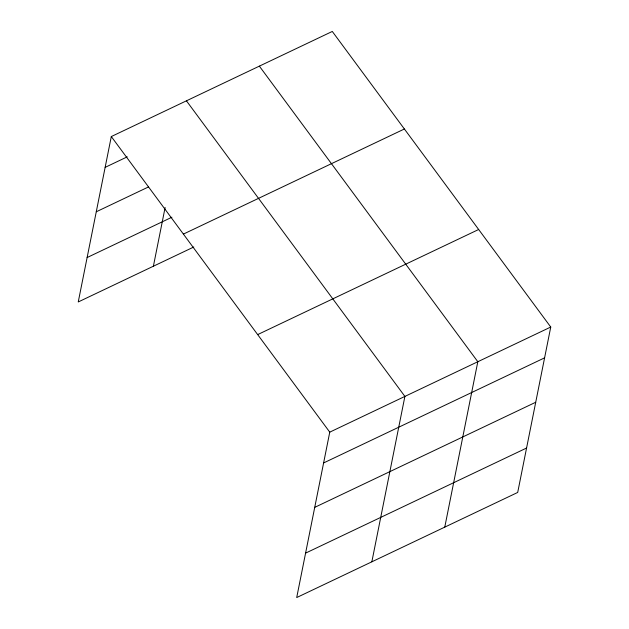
<?xml version="1.0" encoding="UTF-8"?>
<svg xmlns="http://www.w3.org/2000/svg" width="629" height="629" viewBox="0 0 629 629"><rect width="100%" height="100%" fill="white"/><g stroke="black" fill="none" stroke-linecap="round" stroke-linejoin="round"><path stroke-width="0.94" d="M111.302 136.556L329.761 432.147L296.707 597.55L517.698 492.444L550.752 327.041L332.293 31.45L111.302 136.556L78.248 301.959L193.803 247M153.39 266.224L165.12 207.507M371.849 561.815L404.895 396.412L186.436 100.821M444.774 527.126L477.82 361.722L259.36 66.131M105.145 167.361L127.247 156.849M96.268 211.784L148.42 186.978M87.124 257.544L171.929 217.209M183.393 234.098L404.384 128.992M257.67 334.597L478.661 229.491M329.761 432.147L550.752 327.041M323.605 462.952L544.596 357.846M314.728 507.367L535.719 402.261M305.584 553.135L526.575 448.029"/></g></svg>
